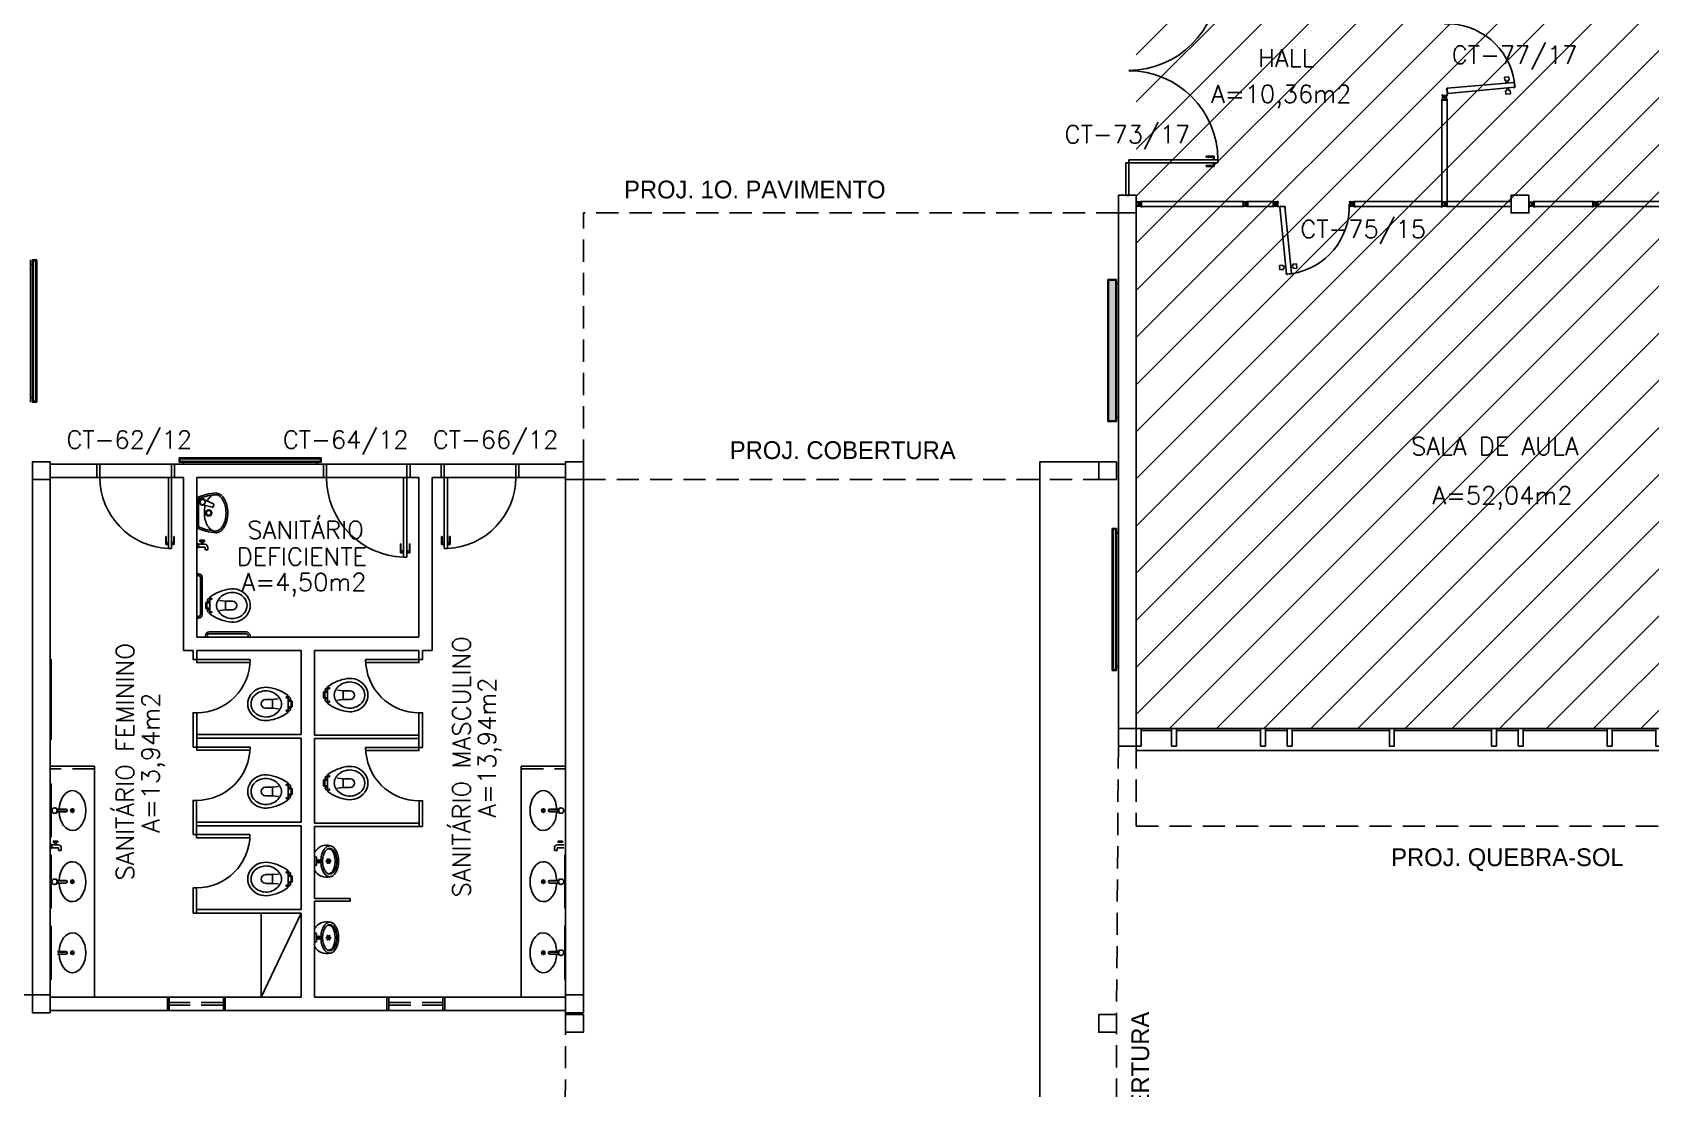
# Model space of a CAD drawing. Header units: centimetres. Extents: x -214 to 72, y 205 to 367.
# Drawn here: x -111.16 to -92.95, y 247.6 to 259.49 of the extents above; entities that cross this region are included whole.
import ezdxf

# ---------------------------------------------------------------- set-up
doc = ezdxf.new("R2010")
doc.units = ezdxf.units.CM
doc.header["$MEASUREMENT"] = 0
doc.linetypes.add('HIDDEN', pattern=[0.375, 0.25, -0.125])
doc.layers.get('0').update_dxf_attribs({"linetype": 'CONTINUOUS'})
for name, color, linetype in [('ALV', 2, 'CONTINUOUS'), ('AREA', 2, 'CONTINUOUS'), ('BANC', 2, 'CONTINUOUS'), ('DIV', 2, 'CONTINUOUS'), ('ENDEREÇO NOVO', 2, 'CONTINUOUS'), ('ESQ', 1, 'CONTINUOUS'), ('ESTRUT', 3, 'CONTINUOUS'), ('JAN2', 1, 'HIDDEN'), ('MACANETA', 2, 'CONTINUOUS'), ('MOBILIARIO', 2, 'CONTINUOUS'), ('PainelFELTRO', 2, 'CONTINUOUS'), ('PainelVIDRO', 2, 'CONTINUOUS'), ('PAREDE_VST', 2, 'CONTINUOUS'), ('PEÇAS', 1, 'CONTINUOUS'), ('PISO', 1, 'CONTINUOUS'), ('PORTA', 1, 'CONTINUOUS'), ('PROJ', 1, 'HIDDEN'), ('REBOCO', 2, 'CONTINUOUS'), ('TEXTO', 2, 'CONTINUOUS')]:
    doc.layers.add(name, color=color, linetype=linetype)
doc.styles.add('UNB-100', font='simplex.shx', dxfattribs={"height": 0.2})

# ---------------------------------------------------------------- blocks, each defined once
blk = doc.blocks.new('ESQ9')
at = {"layer": 'ALV'}
blk.add_line((-0.2, 0), (0, 0), dxfattribs=at)
at = {"layer": 'ESQ'}
for p, q in [((0.055, 0), (8.745, 0)), ((0.055, -0.025), (0.4, -0.025)), ((0.455, -0.025), (1.4, -0.025)), ((1.455, -0.025), (1.7, -0.025)), ((1.755, -0.025), (2.85, -0.025)), ((2.905, -0.025), (4, -0.025)), ((4.055, -0.025), (4.3, -0.025)), ((4.355, -0.025), (5.3, -0.025)), ((5.355, -0.025), (5.85, -0.025)), ((5.905, -0.025), (7.05, -0.025)), ((7.105, -0.025), (7.35, -0.025)), ((7.405, -0.025), (8.35, -0.025)), ((8.405, -0.025), (8.745, -0.025)), ((0, -0.2), (0, -0.25)), ((0, -0.25), (8.8, -0.25)), ((8.8, -0.2), (8.8, -0.25))]:
    blk.add_line(p, q, dxfattribs=at)
for points in [[(0, 0), (0.055, 0), (0.055, -0.2), (0, -0.2)], [(0.4, 0), (0.455, 0), (0.455, -0.2), (0.4, -0.2)], [(1.4, 0), (1.455, 0), (1.455, -0.2), (1.4, -0.2)], [(1.7, 0), (1.755, 0), (1.755, -0.2), (1.7, -0.2)], [(2.85, 0), (2.905, 0), (2.905, -0.2), (2.85, -0.2)], [(4, 0), (4.055, 0), (4.055, -0.2), (4, -0.2)], [(4.3, 0), (4.355, 0), (4.355, -0.2), (4.3, -0.2)], [(5.3, 0), (5.355, 0), (5.355, -0.2), (5.3, -0.2)], [(5.85, 0), (5.905, 0), (5.905, -0.2), (5.85, -0.2)], [(7.05, 0), (7.105, 0), (7.105, -0.2), (7.05, -0.2)], [(7.35, 0), (7.405, 0), (7.405, -0.2), (7.35, -0.2)], [(8.35, 0), (8.405, 0), (8.405, -0.2), (8.35, -0.2)], [(8.745, 0), (8.8, 0), (8.8, -0.2), (8.745, -0.2)]]:
    blk.add_lwpolyline(points, close=True, dxfattribs=at)
blk = doc.blocks.new('MTDIV')
for p, q in [((-0.0285, 0.0185), (-0.0285, 0.0285)), ((-0.0185, 0.0285), (-0.0285, 0.0285)), ((-0.0265, 0.0185), (-0.0285, 0.0185)), ((-0.0265, 0.0235), (-0.0265, 0.0265)), ((-0.0265, 0.0265), (-0.0185, 0.0265)), ((-0.0265, 0.0235), (0.0265, 0.0235)), ((-0.0215, 0.0235), (-0.0265, 0.0235)), ((-0.0265, 0.0185), (-0.0265, 0.0215)), ((-0.0265, 0.0215), (-0.0235, 0.0215)), ((-0.0235, 0.0215), (-0.0235, -0.0215)), ((-0.0215, 0.0235), (-0.0215, 0.0215)), ((-0.0215, 0.0215), (0.0215, 0.0215)), ((-0.0215, 0.0195), (0.0195, 0.0195)), ((-0.0215, 0.0195), (-0.0215, -0.0195)), ((-0.0185, 0.0265), (-0.0185, 0.0285)), ((-0.0049, 0), (0.0049, 0)), ((0, -0.0049), (0, 0.0049)), ((0.0195, 0.0095), (0.0115, 0.0095)), ((0.0115, 0.0095), (0.0115, 0.0075)), ((0.0215, 0.0075), (0.0115, 0.0075)), ((0.0135, 0.0075), (0.0135, 0.0055)), ((0.0215, 0.0055), (0.0135, 0.0055)), ((0.0185, 0.0265), (0.0185, 0.0285)), ((0.0185, 0.0285), (0.0285, 0.0285)), ((0.0185, 0.0265), (0.0265, 0.0265)), ((0.0195, 0.0195), (0.0195, 0.0095)), ((0.0215, 0.0235), (0.0215, 0.0075)), ((0.0215, 0.0235), (0.0265, 0.0235)), ((0.0215, 0.0055), (0.0215, -0.0055)), ((0.0235, 0.0215), (0.0235, -0.0215)), ((0.0265, 0.0215), (0.0235, 0.0215)), ((0.0265, 0.0235), (0.0265, 0.0265)), ((0.0265, 0.0185), (0.0265, 0.0215)), ((0.0265, 0.0185), (0.0285, 0.0185)), ((0.0285, 0.0185), (0.0285, 0.0285)), ((-0.0285, -0.0185), (-0.0285, -0.0285)), ((-0.0285, -0.0185), (-0.0265, -0.0185)), ((-0.0185, -0.0285), (-0.0285, -0.0285)), ((-0.0265, -0.0185), (-0.0265, -0.0215)), ((-0.0265, -0.0215), (-0.0235, -0.0215)), ((0.0265, -0.0235), (-0.0265, -0.0235)), ((-0.0265, -0.0235), (-0.0265, -0.0265)), ((-0.0215, -0.0235), (-0.0265, -0.0235)), ((-0.0185, -0.0265), (-0.0265, -0.0265)), ((-0.0215, -0.0195), (0.0195, -0.0195)), ((-0.0215, -0.0215), (0.0215, -0.0215)), ((-0.0215, -0.0215), (-0.0215, -0.0235)), ((-0.0185, -0.0265), (-0.0185, -0.0285)), ((0.0215, -0.0075), (0.0115, -0.0075)), ((0.0115, -0.0075), (0.0115, -0.0095)), ((0.0195, -0.0095), (0.0115, -0.0095)), ((0.0215, -0.0055), (0.0135, -0.0055)), ((0.0135, -0.0055), (0.0135, -0.0075)), ((0.0185, -0.0265), (0.0185, -0.0285)), ((0.0265, -0.0265), (0.0185, -0.0265)), ((0.0185, -0.0285), (0.0285, -0.0285)), ((0.0195, -0.0095), (0.0195, -0.0195)), ((0.0215, -0.0075), (0.0215, -0.0235)), ((0.0215, -0.0235), (0.0265, -0.0235)), ((0.0265, -0.0215), (0.0235, -0.0215)), ((0.0265, -0.0185), (0.0265, -0.0215)), ((0.0285, -0.0185), (0.0265, -0.0185)), ((0.0265, -0.0235), (0.0265, -0.0265)), ((0.0285, -0.0185), (0.0285, -0.0285))]:
    blk.add_line(p, q)
blk = doc.blocks.new('DIV12')
for p, q in [((-0.005, 0), (0.005, 0)), ((0, -0.005), (0, 0.005)), ((0.024, 0.018), (0.028, 0.018)), ((0.024, 0.018), (0.024, 0.016)), ((0.024, 0.016), (0.028, 0.016)), ((0.028, 0.03), (0.043, 0.03)), ((0.028, 0.018), (0.028, 0.03)), ((0.028, -0.017), (0.028, 0.016)), ((0.03, 0.028), (1.169, 0.028)), ((0.03, -0.029), (0.03, 0.028)), ((0.043, 0.03), (0.043, 0.028)), ((0.024, -0.017), (0.028, -0.017)), ((0.024, -0.017), (0.024, -0.019)), ((0.024, -0.019), (0.028, -0.019)), ((0.028, -0.031), (0.028, -0.019)), ((0.028, -0.031), (0.043, -0.031)), ((0.03, -0.029), (1.169, -0.029)), ((0.043, -0.029), (0.043, -0.031))]:
    blk.add_line(p, q)
blk = doc.blocks.new('PLXE')
at = {"color": 1}
for p, q in [((0.043, 0.69), (0.048, 0.74)), ((0.087, 0.736), (0.048, 0.74)), ((0.086, 0.721), (0.087, 0.736)), ((0.082, 0.686), (0.043, 0.69)), ((0.082, 0.686), (0.084, 0.701)), ((0.112, 0.698), (0.084, 0.701)), ((0.114, 0.718), (0.086, 0.721)), ((0.169, 0.693), (0.197, 0.69)), ((0.171, 0.713), (0.199, 0.71)), ((0.195, 0.675), (0.197, 0.69)), ((0.195, 0.675), (0.235, 0.671)), ((0.199, 0.71), (0.2, 0.725)), ((0.2, 0.725), (0.24, 0.721)), ((0.235, 0.671), (0.24, 0.721))]:
    blk.add_line(p, q, dxfattribs=at)
at = {"color": 2}
for p, q in [((0.121, 0.788), (0.047, 0.032)), ((0.178, 0.782), (0.103, 0.027)), ((0.119, 0.79), (0.118, 0.776)), ((0.118, 0.776), (0.12, 0.776)), ((0.131, 0.789), (0.119, 0.79)), ((0.178, 0.782), (0.121, 0.788)), ((0.131, 0.794), (0.133, 0.794)), ((0.131, 0.794), (0.131, 0.789)), ((0.133, 0.794), (0.133, 0.789)), ((0.166, 0.786), (0.133, 0.789)), ((0.166, 0.791), (0.168, 0.79)), ((0.166, 0.791), (0.166, 0.786)), ((0.168, 0.79), (0.168, 0.785)), ((0.18, 0.784), (0.168, 0.785)), ((0.176, 0.77), (0.178, 0.77)), ((0.18, 0.784), (0.178, 0.77)), ((-0.008, 0), (0.008, 0)), ((0, 0.006), (0, -0.007)), ((0.044, 0.031), (0.046, 0.045)), ((0.056, 0.029), (0.044, 0.031)), ((0.046, 0.045), (0.048, 0.045)), ((0.103, 0.027), (0.047, 0.032)), ((0.056, 0.024), (0.056, 0.029)), ((0.056, 0.024), (0.058, 0.024)), ((0.091, 0.026), (0.058, 0.029)), ((0.058, 0.024), (0.058, 0.029)), ((0.091, 0.021), (0.091, 0.026)), ((0.091, 0.021), (0.093, 0.021)), ((0.105, 0.025), (0.093, 0.026)), ((0.093, 0.021), (0.093, 0.026)), ((0.104, 0.039), (0.106, 0.039)), ((0.105, 0.025), (0.106, 0.039))]:
    blk.add_line(p, q, dxfattribs=at)
at = {"color": 1}
blk.add_arc((0.065, 0.028), 0.764, 357.9063, 81.358, dxfattribs=at)
blk = doc.blocks.new('PDFT')
at = {"color": 1}
for p, q in [((0.318, 0.979), (0.318, 0.889)), ((0.318, 0.979), (0.358, 0.979)), ((0.328, 0.969), (0.328, 0.889)), ((0.328, 0.969), (0.358, 0.969)), ((0.433, 0.979), (0.393, 0.979)), ((0.423, 0.969), (0.393, 0.969)), ((0.423, 0.969), (0.423, 0.889)), ((0.433, 0.979), (0.433, 0.889)), ((2.362, 0.979), (2.362, 0.889)), ((2.362, 0.979), (2.402, 0.979)), ((2.372, 0.969), (2.372, 0.889)), ((2.372, 0.969), (2.402, 0.969)), ((2.477, 0.979), (2.437, 0.979)), ((2.467, 0.969), (2.437, 0.969)), ((2.467, 0.969), (2.467, 0.889)), ((2.477, 0.979), (2.477, 0.889)), ((0.328, 0.889), (0.318, 0.889)), ((0.423, 0.889), (0.433, 0.889)), ((2.372, 0.889), (2.362, 0.889)), ((2.467, 0.889), (2.477, 0.889))]:
    blk.add_line(p, q, dxfattribs=at)
at = {"color": 2}
for p, q in [((0.358, 0.018), (0.358, 1.019)), ((0.358, 1.019), (0.393, 1.019)), ((0.393, 1.019), (0.393, 0.018)), ((2.402, 1.019), (2.402, 0.018)), ((2.437, 1.019), (2.402, 1.019)), ((2.437, 0.018), (2.437, 1.019)), ((0.358, 0.018), (0, 0.017)), ((0, 0.017), (0, -0.017)), ((0.393, 0.018), (0.358, 0.018)), ((0.358, 0.018), (0.358, -0.017)), ((2.402, 0.018), (2.437, 0.018)), ((2.437, 0.017), (2.437, -0.017)), ((2.437, 0.017), (2.805, 0.017)), ((2.805, 0.017), (2.805, -0.017)), ((0, -0.017), (0.358, -0.017)), ((2.437, -0.017), (2.805, -0.017))]:
    blk.add_line(p, q, dxfattribs=at)
at = {"color": 1}
for centre, start, end in [((0.393, 0.018), 0.0837, 90), ((2.402, 0.018), 90, 179.9163)]:
    blk.add_arc(centre, 1.002, start, end, dxfattribs=at)
blk = doc.blocks.new('PLXD')
at = {"color": 2}
for p, q in [((-0.172, 0.786), (-0.161, 0.787)), ((-0.172, 0.786), (-0.171, 0.772)), ((-0.169, 0.772), (-0.171, 0.772)), ((-0.17, 0.784), (-0.114, 0.789)), ((-0.17, 0.784), (-0.103, 0.028)), ((-0.159, 0.792), (-0.161, 0.792)), ((-0.161, 0.792), (-0.161, 0.787)), ((-0.159, 0.792), (-0.159, 0.787)), ((-0.159, 0.787), (-0.126, 0.79)), ((-0.124, 0.795), (-0.126, 0.795)), ((-0.126, 0.795), (-0.126, 0.79)), ((-0.124, 0.795), (-0.124, 0.79)), ((-0.124, 0.79), (-0.112, 0.791)), ((-0.114, 0.789), (-0.046, 0.033)), ((-0.112, 0.791), (-0.11, 0.777)), ((-0.11, 0.777), (-0.112, 0.777)), ((-0.105, 0.026), (-0.106, 0.04)), ((-0.104, 0.04), (-0.106, 0.04)), ((-0.105, 0.026), (-0.093, 0.027)), ((-0.103, 0.028), (-0.046, 0.033)), ((-0.092, 0.022), (-0.093, 0.027)), ((-0.09, 0.022), (-0.092, 0.022)), ((-0.091, 0.027), (-0.058, 0.03)), ((-0.09, 0.022), (-0.091, 0.027)), ((-0.057, 0.025), (-0.058, 0.03)), ((-0.055, 0.025), (-0.057, 0.025)), ((-0.056, 0.03), (-0.044, 0.031)), ((-0.055, 0.025), (-0.056, 0.03)), ((-0.045, 0.045), (-0.047, 0.045)), ((-0.044, 0.031), (-0.045, 0.045)), ((-0.008, 0), (0.006, 0)), ((0, 0.007), (0, -0.006))]:
    blk.add_line(p, q, dxfattribs=at)
at = {"color": 1}
for p, q in [((-0.08, 0.737), (-0.041, 0.74)), ((-0.079, 0.722), (-0.08, 0.737)), ((-0.036, 0.691), (-0.041, 0.74)), ((-0.194, 0.727), (-0.233, 0.723)), ((-0.229, 0.673), (-0.233, 0.723)), ((-0.189, 0.677), (-0.229, 0.673)), ((-0.192, 0.712), (-0.194, 0.727)), ((-0.164, 0.714), (-0.192, 0.712)), ((-0.162, 0.694), (-0.19, 0.692)), ((-0.189, 0.677), (-0.19, 0.692)), ((-0.107, 0.719), (-0.079, 0.722)), ((-0.106, 0.7), (-0.077, 0.702)), ((-0.076, 0.687), (-0.077, 0.702)), ((-0.076, 0.687), (-0.036, 0.691))]:
    blk.add_line(p, q, dxfattribs=at)
blk.add_arc((-0.064, 0.029), 0.764, 98.125, 182.1419, dxfattribs=at)
blk = doc.blocks.new('VASO')
for p, q in [((0.1, 0), (0.1, 0.028)), ((0.1, 0), (0.1, -0.028)), ((0.146, 0.031), (0.113, 0.031)), ((0.114, 0), (0.114, 0.028)), ((0.114, 0), (0.114, -0.028)), ((0.119, 0.031), (0.119, 0.062)), ((0.146, 0.05), (0.119, 0.05)), ((0.146, 0), (0.146, 0.089)), ((0.146, 0), (0.146, -0.089)), ((0.261, 0.056), (0.259, 0.059)), ((0.323, 0.049), (0.261, 0.056)), ((0.401, 0.049), (0.323, 0.049)), ((0.323, 0.049), (0.323, 0)), ((0.323, -0.049), (0.323, 0)), ((0.146, -0.031), (0.113, -0.031)), ((0.119, -0.031), (0.119, -0.062)), ((0.146, -0.05), (0.119, -0.05)), ((0.261, -0.056), (0.259, -0.059)), ((0.323, -0.049), (0.261, -0.056)), ((0.401, -0.049), (0.323, -0.049))]:
    blk.add_line(p, q)
for centre in [(0.164, 0.075), (0.164, -0.075)]:
    blk.add_circle(centre, 0.00682)
for centre, radius, start, end in [((0.436, -0.294), 0.484, 97.6805, 126.3456), ((0.4, -0.02), 0.208, 36.8888, 100.1214), ((0.107, 0.028), 0.00697, 0.8534, 179.1466), ((0.128, 0.062), 0.00909, 126.1604, 180), ((0.404, -0.315), 0.477, 122.7818, 126.1604), ((0.155, 0.089), 0.00909, 126.3456, 180), ((0.334, 0), 0.112, 147.3201, 212.6799), ((0.397, -0.04), 0.187, 54.2515, 147.3201), ((0.401, 0), 0.0486, 0, 90), ((0.401, 0), 0.0486, 270, 0), ((0.413, -0.018), 0.159, 41.3299, 54.2515), ((0.433, 0), 0.132, 318.6701, 41.3299), ((0.427, 0), 0.174, 323.1112, 36.8888), ((0.107, -0.028), 0.00697, 180.8534, 359.1466), ((0.128, -0.062), 0.00909, 180, 233.8396), ((0.404, 0.315), 0.477, 233.8396, 237.2182), ((0.155, -0.089), 0.00909, 180, 233.6544), ((0.436, 0.294), 0.484, 233.6544, 262.3195), ((0.397, 0.04), 0.187, 212.6799, 305.7485), ((0.4, 0.02), 0.208, 259.8786, 323.1112), ((0.413, 0.018), 0.159, 305.7485, 318.6701)]:
    blk.add_arc(centre, radius, start, end)
blk = doc.blocks.new('DOOR-80')
at = {"layer": 'MACANETA'}
for p, q in [((-0.08, -0.755), (-0.08, -0.665)), ((-0.08, -0.665), (-0.075, -0.665)), ((-0.08, -0.755), (-0.053, -0.755)), ((-0.075, -0.755), (-0.075, -0.665)), ((-0.075, -0.735), (-0.053, -0.735)), ((-0.053, -0.728), (-0.05, -0.728)), ((-0.053, -0.763), (-0.053, -0.728)), ((-0.053, -0.763), (-0.05, -0.763)), ((-0.012, -0.728), (-0.015, -0.728)), ((-0.012, -0.763), (-0.015, -0.763)), ((-0.012, -0.763), (-0.012, -0.728)), ((0.01, -0.735), (-0.012, -0.735)), ((0.015, -0.755), (-0.012, -0.755)), ((0.01, -0.755), (0.01, -0.665)), ((0.015, -0.665), (0.01, -0.665)), ((0.015, -0.755), (0.015, -0.665))]:
    blk.add_line(p, q, dxfattribs=at)
at = {"layer": 'PORTA'}
for p, q in [((-0.05, -0.8), (-0.05, 0)), ((-0.015, 0), (-0.05, 0)), ((-0.015, -0.8), (-0.015, 0)), ((-0.05, -0.8), (-0.015, -0.8))]:
    blk.add_line(p, q, dxfattribs=at)
at = {"layer": 'PORTA', "color": 1}
blk.add_arc((-0.02, 0), 0.8, 180, 267.8509, dxfattribs=at)
blk = doc.blocks.new('BARRA_DEFICIENTE')
at = {"layer": 'PEÇAS'}
for p, q in [((0, 0.599), (0.02, 0.599)), ((0, 0.579), (0.02, 0.579)), ((0.04, 0.139), (0.04, 0.559)), ((0.06, 0.139), (0.06, 0.559)), ((0, 0.119), (0.02, 0.119)), ((0, 0.099), (0.02, 0.099)), ((0.235, 0.02), (0.235, 0)), ((0.675, 0.04), (0.255, 0.04)), ((0.695, 0.02), (0.695, 0))]:
    blk.add_line(p, q, dxfattribs=at)
blk.add_lwpolyline([(0.715, 0), (0.715, 0.02, 0.414214), (0.675, 0.06), (0.255, 0.06, 0.414214), (0.215, 0.02), (0.215, 0)], format="xyb", dxfattribs=at)
for centre, radius, start, end in [((0.02, 0.559), 0.04, 0, 90), ((0.02, 0.559), 0.02, 0, 90), ((0.02, 0.139), 0.02, 270, 0), ((0.02, 0.139), 0.04, 270, 0), ((0.255, 0.02), 0.02, 90, 180), ((0.675, 0.02), 0.02, 0, 90)]:
    blk.add_arc(centre, radius, start, end, dxfattribs=at)
blk = doc.blocks.new('LAVAT-P')
for p, q in [((-0.17, 0), (0.17, 0)), ((-0.157, -0.02), (0.157, -0.02)), ((0.063, -0.173), (0.094, -0.055)), ((0.102, -0.187), (0.151, -0.074)), ((0.069, -0.185), (0.09, -0.192))]:
    blk.add_line(p, q)
for points in [[(0.083, -0.096, 0.121735), (-0.082, -0.096, 0.073747), (-0.145, -0.122, 0.106861), (-0.192, -0.165, 0.153587), (-0.205, -0.208, 0.153587)], [(-0.205, -0.208, 0.153587), (-0.192, -0.251, 0.106861), (-0.145, -0.294, 0.073747), (-0.082, -0.32, 0.060305), (0, -0.329, 0.060305), (0.082, -0.32, 0.073747), (0.145, -0.294, 0.106861), (0.192, -0.251, 0.153587), (0.205, -0.208, 0.153587), (0.192, -0.165, 0.106861), (0.145, -0.122, 0.014792), (0.133, -0.115, 0.039243)], [(-0.225, -0.214, 0.136108), (-0.208, -0.262, 0.106861), (-0.155, -0.311, 0.073747), (-0.087, -0.339, 0.060305), (0, -0.349, 0.060305), (0.087, -0.339, 0.073747), (0.155, -0.311, 0.106861), (0.208, -0.262, 0.136108), (0.225, -0.214, 0.062982)]]:
    blk.add_lwpolyline(points, format="xyb")
for centre, radius in [((0, -0.135), 0.0347), ((0, -0.135), 0.0265), ((0.122, -0.065), 0.03)]:
    blk.add_circle(centre, radius)
for centre, radius, start, end in [((0.376, -0.254), 0.602, 155.0201, 176.1902), ((-0.376, -0.254), 0.602, 3.8098, 24.9799), ((0.376, -0.254), 0.582, 156.2686, 173.4578), ((0.073, -0.176), 0.01, 165.2139, 250.8603), ((0.122, -0.065), 0.0361, 302.4689, 199.2518), ((-0.376, -0.254), 0.582, 6.5422, 23.7314), ((0.093, -0.183), 0.01, 250.8603, 336.5068)]:
    blk.add_arc(centre, radius, start, end)
blk = doc.blocks.new('MIC01')
at = {"layer": 'PEÇAS'}
for p, q in [((-10, 0), (10, 0)), ((-5.3, 0), (-4.5, -2.2)), ((5.3, 0), (4.5, -2.2)), ((-4.5, -2.2), (0, -2.2)), ((4.5, -2.2), (0, -2.2))]:
    blk.add_line(p, q, dxfattribs=at)
for points in [[(0, -7.1, 0.058109), (-7, -8, 0.07175), (-12.3, -10.1, 0.106494), (-16.3, -13.6, 0.158235), (-17.4, -17.1, 0.158235)], [(-17.4, -17.1, 0.158235), (-16.3, -20.6, 0.106494), (-12.3, -24.1, 0.07175), (-7, -26.2, 0.058109), (0, -27, 0.058109), (7, -26.2, 0.07175), (12.3, -24.1, 0.106494), (16.3, -20.6, 0.158235), (17.4, -17.1, 0.158235)], [(0, -23.1, -0.04416), (-5.4, -22.6, -0.058504), (-9.4, -21.4, -0.100522), (-12.6, -19.1, -0.041446), (-13.7, -17.2, -0.101301), (-14.1, -15.3, -0.003595), (-14.1, -15.1)], [(17.4, -17.1, 0.158235), (16.3, -13.6, 0.106494), (12.3, -10.1, 0.07175), (7, -8, 0.058109), (0, -7.1, 0.058109)], [(0, -23.1, 0.04416), (5.4, -22.6, 0.058504), (9.4, -21.4, 0.100522), (12.6, -19.1, 0.041446), (13.7, -17.2, 0.101301), (14.1, -15.3, 0.003595), (14.1, -15.1)]]:
    blk.add_lwpolyline(points, format="xyb", dxfattribs=at)
blk.add_lwpolyline([(0, -9, 0.056411), (-5.8, -9.7, 0.070161), (-10.3, -11.4, 0.106104), (-13.6, -14.3, 0.161988), (-14.5, -17.1, 0.161988), (-13.6, -19.9, 0.106104), (-10.3, -22.8, 0.070161), (-5.8, -24.5, 0.056411), (0, -25.1, 0.056411), (5.8, -24.5, 0.070161), (10.3, -22.8, 0.106104), (13.6, -19.9, 0.161988), (14.5, -17.1, 0.161988), (13.6, -14.3, 0.106104), (10.3, -11.4, 0.070161), (5.8, -9.7, 0.056411)], format="xyb", close=True, dxfattribs=at)
for centre, radius in [((-2, -14.6), 0.51), ((-2, -16.7), 0.51), ((0, -4.7), 1.76), ((0, -4.7), 0.844), ((0, -13.6), 0.51), ((0, -15.7), 0.51), ((0, -17.8), 0.51), ((2, -14.6), 0.51), ((2, -16.7), 0.51)]:
    blk.add_circle(centre, radius, dxfattribs=at)
for centre, start, end in [((-2.6, -13.5), 118.7979, 195.9069), ((2.6, -13.5), 344.0931, 61.2021)]:
    blk.add_arc(centre, 15.4, start, end, dxfattribs=at)
blk = doc.blocks.new('PainelFELTRO')
at = {"layer": 'PainelFELTRO'}
blk.add_hatch(color=2, dxfattribs=at).paths.add_polyline_path([(0.01, 0.06), (0.01, 0.03), (1.59, 0.03), (1.59, 0.06)])
for p, q in [((1.6, 0.07), (0, 0.07)), ((0, 0.07), (0, 0.02)), ((0, 0.02), (1.6, 0.02)), ((1.6, 0.02), (1.6, 0.07))]:
    blk.add_line(p, q, dxfattribs=at)
at = {"layer": 'PainelFELTRO', "color": 1}
for p, q in [((0, 0), (1.6, 0)), ((0.05, 0.02), (0.05, 0)), ((1.55, 0), (1.55, 0.02))]:
    blk.add_line(p, q, dxfattribs=at)
at = {"layer": 'PainelFELTRO', "color": 2}
for p, q in [((1.59, 0.06), (0.01, 0.06)), ((0.01, 0.06), (0.01, 0.03)), ((0.01, 0.03), (1.59, 0.03)), ((1.59, 0.03), (1.59, 0.06))]:
    blk.add_line(p, q, dxfattribs=at)
blk = doc.blocks.new('PainelVIDRO')
at = {"layer": 'PainelVIDRO'}
blk.add_hatch(color=256, dxfattribs=at).paths.add_polyline_path([(0.01, 0.11), (0.01, 0.03), (1.59, 0.03), (1.59, 0.11)])
for p, q in [((0, 0.12), (0, 0.02)), ((1.6, 0.12), (0, 0.12)), ((0, 0.02), (1.6, 0.02)), ((1.6, 0.02), (1.6, 0.12))]:
    blk.add_line(p, q, dxfattribs=at)
at = {"layer": 'PainelVIDRO', "color": 1}
for p, q in [((0, 0), (1.6, 0)), ((0.05, 0.02), (0.05, 0)), ((1.55, 0), (1.55, 0.02))]:
    blk.add_line(p, q, dxfattribs=at)
at = {"layer": 'PainelVIDRO', "color": 2}
for p, q in [((0.01, 0.11), (0.01, 0.03)), ((0.01, 0.11), (1.59, 0.11)), ((0.01, 0.03), (1.59, 0.03)), ((1.59, 0.03), (1.59, 0.11))]:
    blk.add_line(p, q, dxfattribs=at)

msp = doc.modelspace()

# ---------------------------------------------------------------- hatches: boundary and pattern name
at = {"layer": 'MACANETA'}
h = msp.add_hatch(dxfattribs=at)
h.set_pattern_fill('ANSI31', color=1, scale=3, style=0)
h.paths.add_polyline_path([(-98.735, 269.508), (-98.735, 251.658), (-80.935, 251.658), (-80.935, 257.658), (-80.885, 257.658), (-80.885, 258.002), (-80.78, 258.002), (-80.235, 258.493), (-80.235, 260.302), (-80.885, 260.302), (-80.885, 260.458), (-80.935, 260.458), (-80.935, 269.508), (-81.085, 269.508), (-81.085, 270.158), (-82.895, 270.158), (-83.385, 269.613), (-83.385, 269.508), (-84.085, 269.508), (-84.085, 270.158), (-85.895, 270.158), (-86.385, 269.613), (-86.385, 269.508), (-87.085, 269.508), (-87.085, 270.158), (-88.895, 270.158), (-89.385, 269.613), (-89.385, 269.478), (-89.385, 269.508), (-90.085, 269.508), (-90.085, 270.158), (-91.895, 270.158), (-92.385, 269.613), (-92.385, 269.508), (-93.085, 269.508), (-93.085, 270.158), (-94.895, 270.158), (-95.385, 269.613), (-95.385, 269.508), (-96.085, 269.508), (-96.085, 270.158), (-97.895, 270.158), (-98.385, 269.613), (-98.385, 269.508)])

# ---------------------------------------------------------------- linework, layer by layer
at = {"layer": 'ALV'}
for p, q in [((-98.935, 257.458), (-98.935, 251.658)), ((-98.735, 257.458), (-98.735, 251.658)), ((-110.955, 254.633), (-110.955, 254.458)), ((-105.155, 254.633), (-105.155, 254.458)), ((-111.155, 254.458), (-111.155, 248.658)), ((-111.155, 254.458), (-110.955, 254.458)), ((-110.955, 254.458), (-110.955, 248.658)), ((-105.155, 254.458), (-105.155, 248.658)), ((-105.155, 254.458), (-104.955, 254.458)), ((-104.955, 254.458), (-104.955, 248.658)), ((-98.935, 251.658), (-98.735, 251.658)), ((-111.155, 248.658), (-111.375, 248.658)), ((-111.155, 248.658), (-110.955, 248.658)), ((-110.955, 248.658), (-110.955, 248.483)), ((-105.155, 248.658), (-105.155, 248.483)), ((-105.155, 248.658), (-104.955, 248.658))]:
    msp.add_line(p, q, dxfattribs=at)
at = {"layer": 'BANC'}
for p, q in [((-110.455, 251.233), (-110.955, 251.233)), ((-105.655, 251.233), (-105.155, 251.233))]:
    msp.add_line(p, q, dxfattribs=at)
for points in [[(-110.455, 251.233), (-110.455, 248.633), (-110.955, 248.633)], [(-105.655, 251.233), (-105.655, 248.633), (-105.155, 248.633)]]:
    msp.add_lwpolyline(points, dxfattribs=at)
at = {"layer": 'BANC', "extrusion": (0, 0, -1)}
for centre in [(-110.705, 250.733), (-110.705, 250.733), (-110.705, 249.933), (-110.705, 249.933), (-110.705, 249.133), (-110.705, 249.133)]:
    msp.add_ellipse(centre, major_axis=(0, 0.225), ratio=0.666667, start_param=-1.50408, end_param=4.645673, dxfattribs=at)
at = {"layer": 'BANC'}
for centre in [(-105.405, 250.733), (-105.405, 250.733), (-105.405, 249.933), (-105.405, 249.933), (-105.405, 249.133), (-105.405, 249.133)]:
    msp.add_ellipse(centre, major_axis=(0, 0.225), ratio=0.666667, start_param=-1.50408, end_param=4.645673, dxfattribs=at)
at = {"layer": 'DIV'}
for p, q in [((-97.478, 257.586), (-97.194, 257.586)), ((-97.478, 257.586), (-97.478, 257.529)), ((-97.478, 257.529), (-97.194, 257.529)), ((-97.194, 257.529), (-97.194, 257.586)), ((-96.312, 257.558), (-96.301, 257.558)), ((-96.306, 257.552), (-96.306, 257.563)), ((-96.283, 257.576), (-96.283, 257.574)), ((-96.283, 257.576), (-96.278, 257.576)), ((-96.283, 257.574), (-96.278, 257.574)), ((-96.283, 257.541), (-96.283, 257.539)), ((-96.283, 257.541), (-96.278, 257.541)), ((-96.283, 257.539), (-96.278, 257.539)), ((-96.278, 257.576), (-96.278, 257.588)), ((-96.278, 257.588), (-96.264, 257.588)), ((-96.278, 257.541), (-96.278, 257.574)), ((-96.278, 257.527), (-96.278, 257.539)), ((-96.278, 257.527), (-96.264, 257.527)), ((-96.276, 257.529), (-96.276, 257.586)), ((-96.276, 257.586), (-95.294, 257.586)), ((-96.276, 257.529), (-95.294, 257.529)), ((-96.264, 257.588), (-96.264, 257.586)), ((-96.264, 257.529), (-96.264, 257.527)), ((-95.307, 257.588), (-95.307, 257.586)), ((-95.292, 257.588), (-95.307, 257.588)), ((-95.307, 257.529), (-95.307, 257.527)), ((-95.292, 257.527), (-95.307, 257.527)), ((-95.294, 257.529), (-95.294, 257.586)), ((-95.292, 257.576), (-95.292, 257.588)), ((-95.287, 257.576), (-95.292, 257.576)), ((-95.292, 257.541), (-95.292, 257.574)), ((-95.287, 257.574), (-95.292, 257.574)), ((-95.287, 257.541), (-95.292, 257.541)), ((-95.287, 257.539), (-95.292, 257.539)), ((-95.292, 257.527), (-95.292, 257.539)), ((-95.287, 257.576), (-95.287, 257.574)), ((-95.287, 257.541), (-95.287, 257.539)), ((-95.269, 257.558), (-95.259, 257.558)), ((-95.264, 257.552), (-95.264, 257.563)), ((-95.235, 257.586), (-94.515, 257.586)), ((-95.235, 257.529), (-95.235, 257.586)), ((-95.235, 257.529), (-94.515, 257.529)), ((-94.291, 257.557), (-94.281, 257.557)), ((-94.286, 257.562), (-94.286, 257.552)), ((-94.263, 257.576), (-94.258, 257.576)), ((-94.263, 257.574), (-94.263, 257.576)), ((-94.263, 257.574), (-94.258, 257.574)), ((-94.263, 257.541), (-94.258, 257.541)), ((-94.263, 257.539), (-94.263, 257.541)), ((-94.263, 257.539), (-94.258, 257.539)), ((-94.258, 257.588), (-94.243, 257.588)), ((-94.258, 257.588), (-94.258, 257.576)), ((-94.258, 257.574), (-94.258, 257.541)), ((-94.258, 257.539), (-94.258, 257.527)), ((-94.258, 257.527), (-94.243, 257.527)), ((-94.256, 257.586), (-93.594, 257.586)), ((-94.256, 257.586), (-94.256, 257.529)), ((-94.256, 257.529), (-93.594, 257.529)), ((-94.243, 257.586), (-94.243, 257.588)), ((-94.243, 257.527), (-94.243, 257.529)), ((-93.606, 257.586), (-93.606, 257.588)), ((-93.592, 257.588), (-93.606, 257.588)), ((-93.606, 257.527), (-93.606, 257.529)), ((-93.592, 257.527), (-93.606, 257.527)), ((-93.594, 257.586), (-93.594, 257.529)), ((-93.592, 257.588), (-93.592, 257.576)), ((-93.587, 257.576), (-93.592, 257.576)), ((-93.592, 257.574), (-93.592, 257.541)), ((-93.587, 257.574), (-93.592, 257.574)), ((-93.587, 257.541), (-93.592, 257.541)), ((-93.592, 257.539), (-93.592, 257.527)), ((-93.587, 257.539), (-93.592, 257.539)), ((-93.587, 257.574), (-93.587, 257.576)), ((-93.587, 257.539), (-93.587, 257.541)), ((-93.568, 257.558), (-93.558, 257.558)), ((-93.563, 257.563), (-93.563, 257.552)), ((-107.98, 249.743), (-107.58, 249.743)), ((-107.98, 249.713), (-107.58, 249.713)), ((-107.58, 249.713), (-107.58, 249.743))]:
    msp.add_line(p, q, dxfattribs=at)
for points in [[(-109.345, 252.533), (-109.345, 252.433), (-109.305, 252.433), (-109.305, 252.533)], [(-106.765, 252.533), (-106.765, 252.433), (-106.805, 252.433), (-106.805, 252.533)], [(-108.13, 251.588), (-109.306, 251.588), (-109.306, 251.548), (-108.13, 251.548)], [(-107.98, 251.583), (-106.805, 251.583), (-106.805, 251.543), (-107.98, 251.543)], [(-108.13, 250.603), (-109.307, 250.603), (-109.307, 250.563), (-108.13, 250.563)], [(-107.98, 250.593), (-106.804, 250.593), (-106.804, 250.553), (-107.98, 250.553)], [(-108.13, 249.618), (-109.307, 249.618), (-109.307, 249.578), (-108.13, 249.578)]]:
    msp.add_lwpolyline(points, dxfattribs=at)
for points in [[(-109.305, 251.833, 0.414214), (-108.705, 252.433), (-109.305, 252.433), (-109.305, 252.398), (-108.705, 252.398)], [(-106.805, 251.833, -0.414214), (-107.405, 252.433), (-106.805, 252.433), (-106.805, 252.398), (-107.405, 252.398)], [(-109.306, 250.848, 0.414214), (-108.706, 251.448), (-109.306, 251.448), (-109.306, 251.413), (-108.706, 251.413)], [(-106.805, 250.843, -0.414214), (-107.405, 251.443), (-106.805, 251.443), (-106.805, 251.408), (-107.405, 251.408)], [(-109.307, 249.863, 0.414214), (-108.707, 250.463), (-109.307, 250.463), (-109.307, 250.428), (-108.707, 250.428)]]:
    msp.add_lwpolyline(points, format="xyb", dxfattribs=at)
for points in [[(-109.346, 251.448), (-109.306, 251.448), (-109.306, 251.833), (-109.346, 251.833)], [(-106.765, 251.443), (-106.805, 251.443), (-106.805, 251.833), (-106.765, 251.833)], [(-109.347, 250.463), (-109.307, 250.463), (-109.307, 250.848), (-109.347, 250.848)], [(-106.764, 250.553), (-106.804, 250.553), (-106.804, 250.843), (-106.764, 250.843)], [(-109.347, 249.578), (-109.307, 249.578), (-109.307, 249.863), (-109.347, 249.863)]]:
    msp.add_lwpolyline(points, close=True, dxfattribs=at)
at = {"layer": 'ESTRUT'}
for points in [[(-98.735, 257.658), (-98.935, 257.658), (-98.935, 257.458), (-98.735, 257.458)], [(-94.315, 257.658), (-94.515, 257.658), (-94.515, 257.458), (-94.315, 257.458)], [(-110.955, 254.658), (-111.155, 254.658), (-111.155, 254.458), (-110.955, 254.458)], [(-104.955, 254.658), (-105.155, 254.658), (-105.155, 254.458), (-104.955, 254.458)], [(-98.955, 254.658), (-99.155, 254.658), (-99.155, 254.458), (-98.955, 254.458)], [(-98.735, 251.658), (-98.935, 251.658), (-98.935, 251.458), (-98.735, 251.458)], [(-110.955, 248.658), (-111.155, 248.658), (-111.155, 248.458), (-110.955, 248.458)], [(-104.955, 248.658), (-105.155, 248.658), (-105.155, 248.458), (-104.955, 248.458)], [(-104.955, 248.438), (-105.155, 248.438), (-105.155, 248.238), (-104.955, 248.238)], [(-98.955, 248.438), (-99.155, 248.438), (-99.155, 248.238), (-98.955, 248.238)]]:
    msp.add_lwpolyline(points, close=True, dxfattribs=at)
at = {"layer": 'JAN2'}
for p, q in [((-109.615, 248.633), (-109.615, 248.483)), ((-109.005, 248.573), (-109.615, 248.573)), ((-109.005, 248.633), (-109.005, 248.483)), ((-107.145, 248.633), (-107.145, 248.483)), ((-107.145, 248.573), (-106.535, 248.573)), ((-106.535, 248.633), (-106.535, 248.483)), ((-109.005, 248.543), (-109.615, 248.543)), ((-107.145, 248.543), (-106.535, 248.543))]:
    msp.add_line(p, q, dxfattribs=at)
at = {"layer": 'MOBILIARIO'}
for p in [(-108.58, 249.578), (-108.13, 249.578)]:
    msp.add_line(p, (-108.58, 248.633), dxfattribs=at)
at = {"layer": 'PAREDE_VST'}
for p, q in [((-109.305, 253.75), (-109.285, 253.73)), ((-109.305, 253.679), (-109.285, 253.699)), ((-109.285, 253.73), (-109.285, 253.699)), ((-109.215, 253.73), (-109.285, 253.73)), ((-109.216, 253.699), (-109.285, 253.699)), ((-109.211, 253.694), (-109.211, 253.667)), ((-109.211, 253.667), (-109.18, 253.667)), ((-109.18, 253.695), (-109.18, 253.667)), ((-110.955, 250.366), (-110.935, 250.346)), ((-110.955, 250.295), (-110.935, 250.315)), ((-110.935, 250.346), (-110.935, 250.315)), ((-110.865, 250.346), (-110.935, 250.346)), ((-110.866, 250.315), (-110.935, 250.315)), ((-110.861, 250.31), (-110.861, 250.283)), ((-110.861, 250.283), (-110.83, 250.283)), ((-110.83, 250.311), (-110.83, 250.283)), ((-105.281, 250.311), (-105.281, 250.283)), ((-105.25, 250.283), (-105.281, 250.283)), ((-105.25, 250.31), (-105.25, 250.283)), ((-105.246, 250.346), (-105.175, 250.346)), ((-105.245, 250.315), (-105.175, 250.315)), ((-108.985, 248.633), (-109.635, 248.633)), ((-107.165, 248.633), (-106.515, 248.633)), ((-109.635, 248.483), (-108.985, 248.483)), ((-106.515, 248.483), (-107.165, 248.483))]:
    msp.add_line(p, q, dxfattribs=at)
for points in [[(-109.22, 253.775), (-109.22, 253.76), (-109.269, 253.76), (-109.269, 253.775)], [(-109.252, 253.76), (-109.252, 253.73), (-109.238, 253.73), (-109.238, 253.76)], [(-110.87, 250.39), (-110.87, 250.376), (-110.919, 250.376), (-110.919, 250.39)], [(-105.24, 250.39), (-105.24, 250.376), (-105.191, 250.376), (-105.191, 250.39)], [(-110.902, 250.376), (-110.902, 250.346), (-110.888, 250.346), (-110.888, 250.376)]]:
    msp.add_lwpolyline(points, close=True, dxfattribs=at)
for centre, radius, start, end in [((-109.216, 253.694), 0.005, 0, 90), ((-109.215, 253.695), 0.035, 0, 90), ((-110.866, 250.31), 0.005, 0, 90), ((-110.865, 250.311), 0.035, 0, 90), ((-105.246, 250.311), 0.035, 90, 180), ((-105.245, 250.31), 0.005, 90, 180)]:
    msp.add_arc(centre, radius, start, end, dxfattribs=at)
at = {"layer": 'PEÇAS'}
for p, q in [((-110.906, 250.763), (-110.897, 250.763)), ((-110.906, 250.703), (-110.897, 250.703)), ((-110.871, 250.748), (-110.777, 250.748)), ((-110.871, 250.718), (-110.777, 250.718)), ((-105.24, 250.748), (-105.334, 250.748)), ((-105.24, 250.718), (-105.334, 250.718)), ((-110.906, 249.963), (-110.897, 249.963)), ((-110.906, 249.903), (-110.897, 249.903)), ((-110.871, 249.948), (-110.777, 249.948)), ((-110.871, 249.918), (-110.777, 249.918)), ((-105.24, 249.948), (-105.334, 249.948)), ((-105.24, 249.918), (-105.334, 249.918)), ((-105.205, 249.963), (-105.214, 249.963)), ((-105.205, 249.903), (-105.214, 249.903)), ((-110.871, 249.148), (-110.777, 249.148)), ((-110.871, 249.118), (-110.777, 249.118)), ((-105.24, 249.148), (-105.334, 249.148)), ((-105.24, 249.118), (-105.334, 249.118)), ((-105.205, 249.163), (-105.214, 249.163)), ((-105.205, 249.103), (-105.214, 249.103))]:
    msp.add_line(p, q, dxfattribs=at)
for points in [[(-110.868, 250.741), (-110.781, 250.741, 0.505242), (-110.777, 250.748)], [(-105.242, 250.741), (-105.329, 250.741, -0.505242), (-105.334, 250.748)], [(-110.868, 249.941), (-110.781, 249.941, 0.505242), (-110.777, 249.948)], [(-105.242, 249.941), (-105.329, 249.941, -0.505242), (-105.334, 249.948)], [(-110.868, 249.141), (-110.781, 249.141, 0.505242), (-110.777, 249.148)], [(-105.242, 249.141), (-105.329, 249.141, -0.505242), (-105.334, 249.148)]]:
    msp.add_lwpolyline(points, format="xyb", dxfattribs=at)
for centre, radius in [((-110.906, 250.733), 0.03), ((-110.705, 250.733), 0.02), ((-105.405, 250.733), 0.02), ((-105.205, 250.733), 0.03), ((-110.705, 250.733), 0.01), ((-105.405, 250.733), 0.01), ((-110.906, 249.933), 0.03), ((-110.705, 249.933), 0.02), ((-110.705, 249.933), 0.01), ((-105.405, 249.933), 0.02), ((-105.405, 249.933), 0.01), ((-105.205, 249.933), 0.03), ((-110.705, 249.133), 0.02), ((-110.705, 249.133), 0.01), ((-105.405, 249.133), 0.02), ((-105.405, 249.133), 0.01), ((-105.205, 249.133), 0.03)]:
    msp.add_circle(centre, radius, dxfattribs=at)
for centre, radius, start, end in [((-110.897, 250.733), 0.03, 270, 90), ((-105.214, 250.733), 0.03, 90, 270), ((-110.777, 250.733), 0.015, 270, 90), ((-105.334, 250.733), 0.015, 90, 270), ((-110.897, 249.933), 0.03, 270, 90), ((-110.777, 249.933), 0.015, 270, 90), ((-105.334, 249.933), 0.015, 90, 270), ((-105.214, 249.933), 0.03, 90, 270), ((-110.777, 249.133), 0.015, 270, 90), ((-105.334, 249.133), 0.015, 90, 270), ((-105.214, 249.133), 0.03, 90, 270)]:
    msp.add_arc(centre, radius, start, end, dxfattribs=at)
at = {"layer": 'PISO'}
for p, q in [((-109.59, 254.633), (-110.395, 254.633)), ((-106.94, 254.633), (-107.846, 254.633)), ((-106.52, 254.633), (-105.715, 254.633)), ((-99.82, 246.854), (-99.82, 254.658)), ((-99.155, 254.658), (-99.82, 254.658)), ((-110.395, 254.483), (-109.625, 254.483)), ((-107.846, 254.483), (-106.975, 254.483)), ((-105.715, 254.483), (-106.485, 254.483))]:
    msp.add_line(p, q, dxfattribs=at)
at = {"layer": 'PORTA'}
for points in [[(-110.395, 254.483), (-110.43, 254.483), (-110.43, 254.633), (-110.395, 254.633)], [(-109.555, 254.483), (-109.59, 254.483), (-109.59, 254.633), (-109.555, 254.633)], [(-107.881, 254.483), (-107.846, 254.483), (-107.846, 254.633), (-107.881, 254.633)], [(-106.94, 254.483), (-106.905, 254.483), (-106.905, 254.633), (-106.94, 254.633)], [(-106.555, 254.483), (-106.52, 254.483), (-106.52, 254.633), (-106.555, 254.633)], [(-105.715, 254.483), (-105.68, 254.483), (-105.68, 254.633), (-105.715, 254.633)]]:
    msp.add_lwpolyline(points, close=True, dxfattribs=at)
at = {"layer": 'PROJ'}
for p, q in [((-98.935, 257.458), (-104.955, 257.458)), ((-104.955, 254.658), (-104.955, 257.458)), ((-104.955, 254.458), (-99.155, 254.458)), ((-98.935, 251.458), (-98.955, 248.438)), ((-98.735, 251.458), (-98.735, 250.558)), ((-110.455, 251.203), (-110.955, 251.203)), ((-105.655, 251.203), (-105.155, 251.203)), ((-98.735, 250.558), (-89.935, 250.558)), ((-105.155, 248.458), (-105.175, 242.218)), ((-98.955, 239.218), (-98.955, 248.238))]:
    msp.add_line(p, q, dxfattribs=at)
at = {"layer": 'REBOCO'}
for p, q in [((-110.955, 254.633), (-110.43, 254.633)), ((-110.43, 254.483), (-110.43, 254.633)), ((-110.43, 254.483), (-110.43, 254.633)), ((-107.881, 254.483), (-107.881, 254.633)), ((-105.155, 254.633), (-105.68, 254.633)), ((-105.68, 254.483), (-105.68, 254.633)), ((-105.68, 254.633), (-105.68, 254.483)), ((-110.955, 254.483), (-110.43, 254.483)), ((-109.455, 254.483), (-109.555, 254.483)), ((-109.455, 254.483), (-109.455, 252.533)), ((-107.881, 254.483), (-109.305, 254.483)), ((-109.305, 252.683), (-109.305, 254.483)), ((-106.805, 254.483), (-106.905, 254.483)), ((-106.805, 254.483), (-106.805, 252.683)), ((-106.655, 254.483), (-106.555, 254.483)), ((-106.655, 252.533), (-106.655, 254.483)), ((-105.155, 254.483), (-105.68, 254.483)), ((-105.155, 248.658), (-105.155, 254.458)), ((-104.955, 254.458), (-104.955, 248.658)), ((-106.805, 252.683), (-109.305, 252.683)), ((-109.345, 252.533), (-109.455, 252.533)), ((-109.305, 252.533), (-108.13, 252.533)), ((-108.13, 252.533), (-108.13, 251.588)), ((-107.98, 251.583), (-107.98, 252.533)), ((-106.805, 252.533), (-107.98, 252.533)), ((-106.765, 252.533), (-106.655, 252.533)), ((-108.13, 251.548), (-108.13, 250.603)), ((-107.98, 250.593), (-107.98, 251.543)), ((-108.13, 250.563), (-108.13, 249.618)), ((-107.98, 249.743), (-107.98, 250.553)), ((-107.98, 248.633), (-107.98, 249.713)), ((-108.13, 249.578), (-108.13, 248.633)), ((-108.13, 248.633), (-108.985, 248.633)), ((-108.985, 248.633), (-108.985, 248.483)), ((-107.165, 248.633), (-107.98, 248.633)), ((-107.165, 248.483), (-107.165, 248.633)), ((-108.985, 248.483), (-107.165, 248.483))]:
    msp.add_line(p, q, dxfattribs=at)
for points in [[(-107.881, 254.633), (-109.555, 254.633), (-109.555, 254.483)], [(-106.905, 254.483), (-106.905, 254.633), (-106.555, 254.633), (-106.555, 254.483)], [(-109.635, 248.633), (-110.955, 248.633), (-110.955, 248.483), (-109.635, 248.483), (-109.635, 248.633), (-109.635, 248.633)]]:
    msp.add_lwpolyline(points, dxfattribs=at)
for points in [[(-110.955, 252.433), (-110.945, 252.433), (-110.945, 251.533), (-110.955, 251.533)], [(-110.945, 250.433), (-110.955, 250.433), (-110.955, 251.033), (-110.945, 251.033)], [(-110.945, 249.633), (-110.955, 249.633), (-110.955, 250.233), (-110.945, 250.233)], [(-105.165, 249.633), (-105.155, 249.633), (-105.155, 250.233), (-105.165, 250.233)], [(-110.945, 248.833), (-110.955, 248.833), (-110.955, 249.433), (-110.945, 249.433)], [(-105.165, 248.833), (-105.155, 248.833), (-105.155, 249.433), (-105.165, 249.433)], [(-106.515, 248.633), (-106.515, 248.483), (-105.155, 248.483), (-105.155, 248.633)]]:
    msp.add_lwpolyline(points, close=True, dxfattribs=at)

# ---------------------------------------------------------------- block references
at = {"layer": 'ALV', "color": 6, "xscale": -1, "rotation": 270}
msp.add_blockref('PainelFELTRO', (-111.175, 255.33), dxfattribs=at)
at = {"layer": 'ALV', "color": 6, "xscale": -1}
msp.add_blockref('PainelFELTRO', (-107.904, 254.633), dxfattribs=at)
at = {"layer": 'ALV', "color": 6, "rotation": 90}
msp.add_blockref('PainelFELTRO', (-98.935, 252.308), dxfattribs=at)
at = {"layer": 'DIV'}
for name, p, rotation in [('PLXD', (-95.264, 258.758), 270), ('MTDIV', (-95.264, 258.758), 90), ('DIV12', (-95.264, 258.758), 269.9999999999894), ('DIV12', (-92.363, 257.558), 179.9999999999894)]:
    msp.add_blockref(name, p, dxfattribs=dict(at, rotation=rotation))
for name, p in [('MTDIV', (-98.706, 257.558)), ('DIV12', (-98.706, 257.558)), ('MTDIV', (-97.506, 257.558)), ('MTDIV', (-97.165, 257.558)), ('MTDIV', (-96.306, 257.558)), ('MTDIV', (-95.264, 257.558)), ('MTDIV', (-94.286, 257.557)), ('MTDIV', (-93.563, 257.558))]:
    msp.add_blockref(name, p, dxfattribs=at)
at = {"layer": 'DIV', "xscale": -1, "rotation": 180}
msp.add_blockref('PLXE', (-97.165, 257.558), dxfattribs=at)
at = {"layer": 'ESQ'}
msp.add_blockref('ESQ9', (-98.735, 251.658), dxfattribs=at)
at = {"layer": 'PainelVIDRO', "color": 2, "xscale": -1, "rotation": 90}
msp.add_blockref('PainelVIDRO', (-98.935, 256.71), dxfattribs=at)
at = {"layer": 'PEÇAS', "rotation": 89.99999993034494}
msp.add_blockref('LAVAT-P', (-109.305, 254.083), dxfattribs=at)
at = {"layer": 'PEÇAS', "xscale": -1}
for name, p, rotation in [('BARRA_DEFICIENTE', (-109.305, 252.683), 269.9999999303449), ('VASO', (-109.305, 253.041), 179.9999999303449)]:
    msp.add_blockref(name, p, dxfattribs=dict(at, rotation=rotation))
at = {"layer": 'PEÇAS'}
for p in [(-107.98, 252.033), (-107.98, 251.043)]:
    msp.add_blockref('VASO', p, dxfattribs=at)
at = {"layer": 'PEÇAS', "xscale": -1}
for p in [(-108.13, 251.933), (-108.13, 250.948), (-108.13, 249.963)]:
    msp.add_blockref('VASO', p, dxfattribs=at)
at = {"layer": 'PEÇAS', "yscale": 0.009999999999990905, "rotation": 90}
for p, xscale, zscale in [((-107.98, 250.163), 0.009999999999990905, 0.009999999999990905), ((-107.98, 249.303), -0.009999999999990905, 0.01)]:
    msp.add_blockref('MIC01', p, dxfattribs=dict(at, xscale=xscale, zscale=zscale))
at = {"layer": 'PORTA', "rotation": 270}
msp.add_blockref('PDFT', (-98.835, 260.458), dxfattribs=at)
at = {"layer": 'PORTA'}
msp.add_blockref('DOOR-80', (-109.575, 254.483), dxfattribs=at)
at = {"layer": 'PORTA', "xscale": 1.124991633441653, "yscale": 1.124991633441653, "zscale": 1.124991633441653}
msp.add_blockref('DOOR-80', (-106.923, 254.483), dxfattribs=at)
at = {"layer": 'PORTA', "xscale": -1}
msp.add_blockref('DOOR-80', (-106.535, 254.483), dxfattribs=at)

# ---------------------------------------------------------------- texts
at = {"layer": 'AREA', "style": 'UNB-100'}
msp.add_text('A=4,50m2', height=0.2, dxfattribs=at).set_placement((-108.801, 253.204))
for p in [(-109.725, 250.483), (-105.939, 250.653)]:
    msp.add_text('A=13,94m2', height=0.2, rotation=90, dxfattribs=at).set_placement(p)
at = {"layer": 'ENDEREÇO NOVO', "style": 'UNB-100'}
for s, p in [('CT-77/17', (-95.183, 259.138)), ('CT-73/17', (-99.54, 258.243)), ('CT-75/15', (-96.887, 257.177)), ('CT-62/12', (-110.772, 254.807)), ('CT-64/12', (-108.336, 254.807)), ('CT-66/12', (-106.65, 254.807))]:
    msp.add_text(s, height=0.2, dxfattribs=at).set_placement(p)
at = {"layer": 'PROJ'}
for s, p in [('PROJ. 1O. PAVIMENTO', (-104.497, 257.622)), ('PROJ. COBERTURA', (-103.307, 254.689)), ('PROJ. QUEBRA-SOL', (-95.865, 250.108))]:
    msp.add_text(s, height=0.2, dxfattribs=at).set_placement(p)
msp.add_text('PROJ. COBERTURA', height=0.2, rotation=90, dxfattribs=at).set_placement((-98.589, 245.929))
at = {"layer": 'TEXTO', "style": 'UNB-100'}
for s, p in [('HALL', (-97.361, 259.103)), ('A=10,36m2', (-97.89, 258.698)), ('SALA DE AULA', (-95.641, 254.734)), ('A=52,04m2', (-95.401, 254.18)), ('SANITÁRIO', (-108.736, 253.791)), ('DEFICIENTE', (-108.856, 253.491))]:
    msp.add_text(s, height=0.2, dxfattribs=at).set_placement(p)
for s, p in [('SANITÁRIO FEMININO', (-110.012, 249.945)), ('SANITÁRIO MASCULINO', (-106.226, 249.757))]:
    msp.add_text(s, height=0.2, rotation=90, dxfattribs=at).set_placement(p)

doc.saveas('drawing.dxf')
